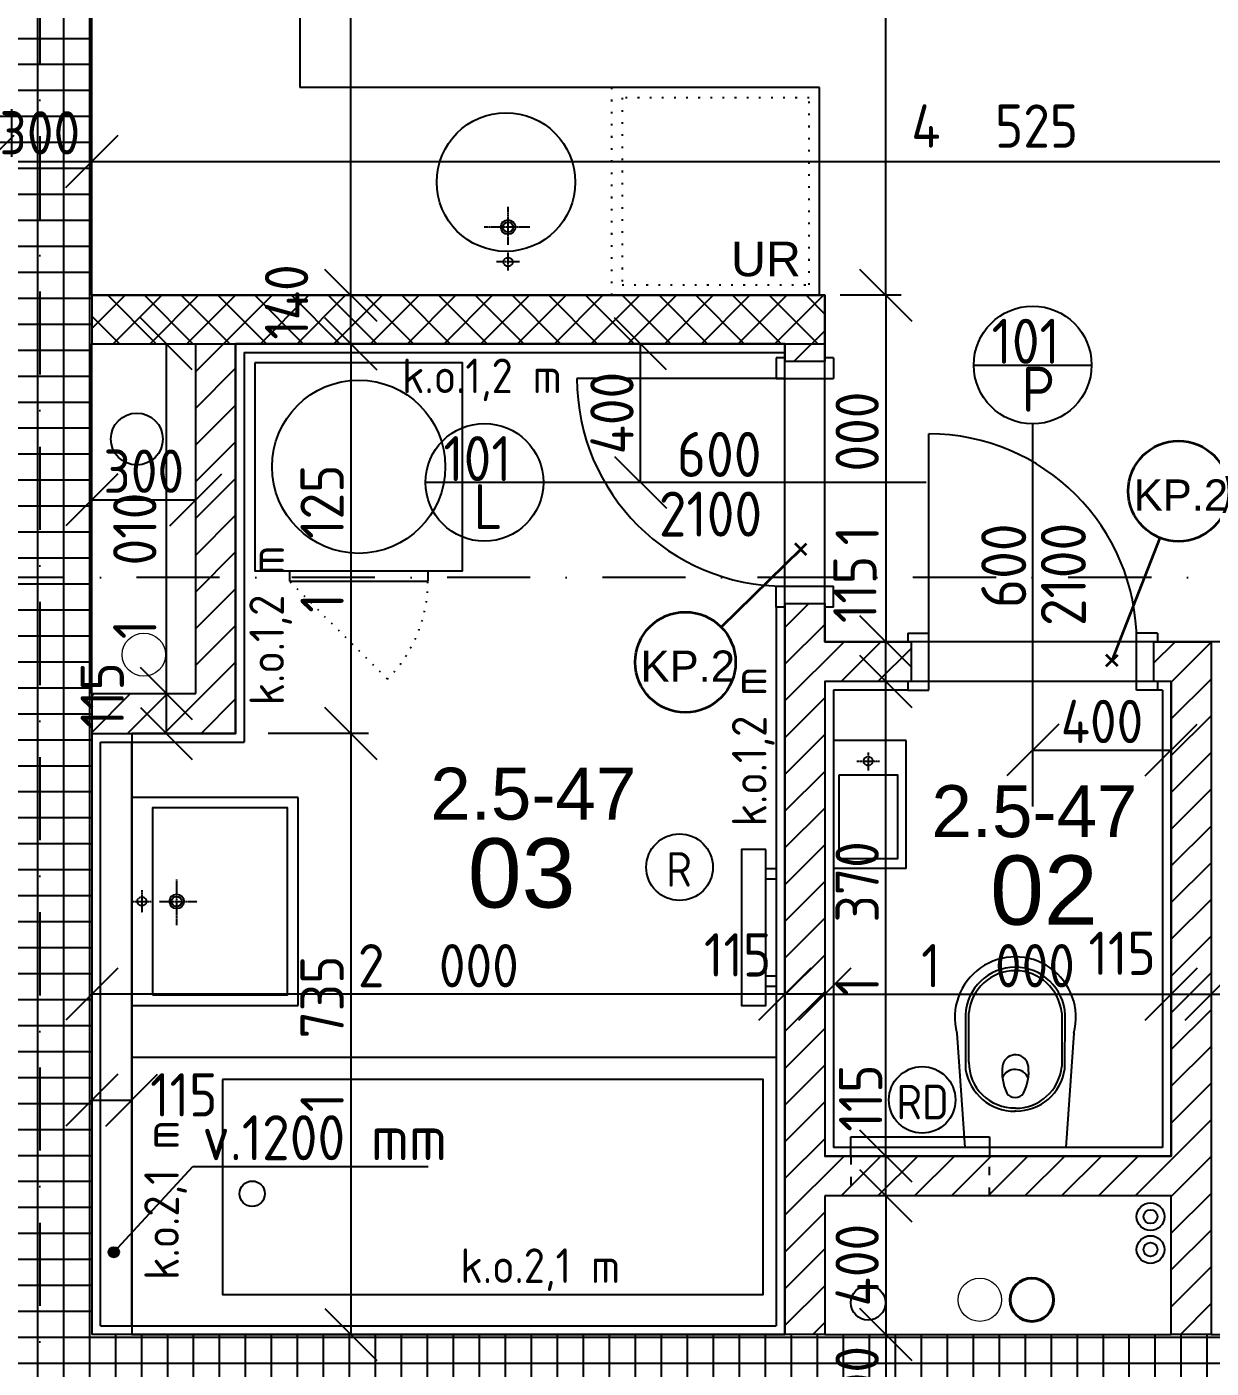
# Model space of a CAD drawing. Extents: x 4511820 to 5180432, y -1526536 to -944957.
# Drawn here: x 5142795 to 5146212, y -1210332 to -1206459 of the extents above; entities that cross this region are included whole.
import ezdxf

# ---------------------------------------------------------------- set-up
doc = ezdxf.new("R2010")
doc.units = 0
doc.header["$MEASUREMENT"] = 0
for name, pattern in [('ACAD_ISO03W100', [30, 12, -18]), ('ACAD_ISO07W100', [3.5, 0.5, -3]), ('BODKOCIARKOVANA_3', [5.6, 3, -1.3, 0, -1.3]), ('DASHED', [0.75, 0.5, -0.25])]:
    doc.linetypes.add(name, pattern=pattern)
doc.layers.get('0').update_dxf_attribs({"linetype": 'CONTINUOUS'})
doc.layers.get('Defpoints').update_dxf_attribs({"color": 61, "linetype": 'CONTINUOUS'})
for name, color, linetype in [('DVERE', 45, 'CONTINUOUS'), ('KÓTY', 4, 'CONTINUOUS'), ('MÚRY', 1, 'CONTINUOUS'), ('osi', 253, 'CONTINUOUS'), ('Plochy', 41, 'CONTINUOUS'), ('POPIS', 7, 'CONTINUOUS'), ('TENKÁ', 7, 'CONTINUOUS'), ('tzb', 153, 'CONTINUOUS'), ('Z-Kúrenie', 101, 'CONTINUOUS'), ('ZARIADENIE1', 145, 'CONTINUOUS'), ('ZARIADOVACIE', 144, 'CONTINUOUS'), ('zz-vetr', 52, 'CONTINUOUS'), ('ŠRAFY', 82, 'CONTINUOUS')]:
    doc.layers.add(name, color=color, linetype=linetype)
for name, color, linetype, lineweight in [('preklady', 74, 'CONTINUOUS', 35), ('zz-kanal-daždová', 136, 'CONTINUOUS', 40), ('zz-kanal-splaskova', 37, 'CONTINUOUS', 18)]:
    doc.layers.add(name, color=color, linetype=linetype, lineweight=lineweight)
doc.styles.add('ARIAL', font='arial.ttf')
doc.styles.add('STYLE1', font='isocp.shx')
doc.dimstyles.new('STANDARD-50', dxfattribs={"dimtxt": 125, "dimasz": 150, "dimexe": 10, "dimexo": 200, "dimgap": 20, "dimtad": 1, "dimdsep": 46, "dimlunit": 6, "dimtxsty": 'STYLE1', "dimblk1": 'OBLIQUE', "dimblk2": 'OBLIQUE', "dimsah": 1, "dimcen": 2.5, "dimse1": 1, "dimse2": 1, "dimadec": 0, "dimazin": 0, "dimtfac": 1, "dimtmove": 1, "dimatfit": 3, "dimldrblk": 'OBLIQUE', "dimfxl": 1, "dimtolj": 1, "dimtzin": 0, "dimarcsym": 0})
pattern_1 = [(45, (515270.5, 214751.965), (-53.0330086, 53.0330086), [])]

# ---------------------------------------------------------------- blocks, each defined once
blk = doc.blocks.new('pračka')
at = {"layer": 'ZARIADENIE1', "color": 8, "linetype": 'ACAD_ISO07W100', "ltscale": 8}
blk.add_line((4536136.9, -1117296.3), (4536419.7, -1117579.2), dxfattribs=at)
at = {"layer": 'ZARIADENIE1', "color": 8}
for p, q in [((4536419.7, -1117579.2), (4536019.7, -1117579.2)), ((4536019.7, -1117609.2), (4536019.7, -1117579.2)), ((4536419.7, -1117609.2), (4536419.7, -1117579.2))]:
    blk.add_line(p, q, dxfattribs=at)
blk.add_lwpolyline([(4536519.7, -1118209.2), (4536519.7, -1117609.2), (4535919.7, -1117609.2), (4535919.7, -1118209.2)], close=True, dxfattribs=at)
blk.add_circle((4536219.7, -1117909.2), 250, dxfattribs=at)
at = {"layer": 'ZARIADENIE1', "color": 8, "linetype": 'ACAD_ISO07W100', "ltscale": 8}
blk.add_arc((4536419.7, -1117579.2), 400, 135, 180, dxfattribs=at)
blk = doc.blocks.new('_OBLIQUE')
at = {"color": 0, "linetype": 'ByBlock'}
blk.add_line((-0.5, -0.5), (0.5, 0.5), dxfattribs=at)
blk = doc.blocks.new('*D28370')
at = {"layer": 'Defpoints', "color": 0}
for p in [(5142682.5, -1206847.5), (5142982.5, -1206847.5), (5142982.5, -1206847.5)]:
    blk.add_point(p, dxfattribs=at)
at = {"layer": 'KÓTY', "color": 0, "lineweight": -2}
blk.add_line((5142682.5, -1206847.5), (5142982.5, -1206847.5), dxfattribs=at)
at = {"layer": 'KÓTY', "color": 0, "linetype": 'ByBlock', "lineweight": -2, "xscale": 150, "yscale": 150, "zscale": 150, "rotation": 180}
blk.add_blockref('_OBLIQUE', (5142682.5, -1206847.5), dxfattribs=at)
at = {"layer": 'KÓTY', "color": 0, "linetype": 'ByBlock', "lineweight": -2, "xscale": 150, "yscale": 150, "zscale": 150}
blk.add_blockref('_OBLIQUE', (5142982.5, -1206847.5), dxfattribs=at)
at = {"layer": 'KÓTY', "color": 0, "insert": (5142832.5, -1206765), "char_height": 125, "attachment_point": 5, "style": 'STYLE1'}
blk.add_mtext('\\A1;300', dxfattribs=at)
blk = doc.blocks.new('*D28371')
at = {"layer": 'Defpoints', "color": 0}
for p in [(5142982.5, -1206847.5), (5147507.5, -1206847.5), (5147507.5, -1206847.5)]:
    blk.add_point(p, dxfattribs=at)
at = {"layer": 'KÓTY', "color": 0, "lineweight": -2}
blk.add_line((5142982.5, -1206847.5), (5147507.5, -1206847.5), dxfattribs=at)
at = {"layer": 'KÓTY', "color": 0, "linetype": 'ByBlock', "lineweight": -2, "xscale": 150, "yscale": 150, "zscale": 150, "rotation": 180}
blk.add_blockref('_OBLIQUE', (5142982.5, -1206847.5), dxfattribs=at)
at = {"layer": 'KÓTY', "color": 0, "linetype": 'ByBlock', "lineweight": -2, "xscale": 150, "yscale": 150, "zscale": 150}
blk.add_blockref('_OBLIQUE', (5147507.5, -1206847.5), dxfattribs=at)
at = {"layer": 'KÓTY', "color": 0, "insert": (5145588, -1206745.5), "char_height": 125, "attachment_point": 5, "style": 'STYLE1'}
blk.add_mtext('\\A1;4ﾠ525', dxfattribs=at)
blk = doc.blocks.new('*D28413')
at = {"layer": 'Defpoints', "color": 0}
for p in [(5145097.5, -1209834.2), (5145097.5, -1210234.2), (5145273.5, -1210234.2)]:
    blk.add_point(p, dxfattribs=at)
at = {"layer": 'KÓTY', "color": 0, "lineweight": -2}
blk.add_line((5145273.5, -1209834.2), (5145273.5, -1210234.2), dxfattribs=at)
at = {"layer": 'KÓTY', "color": 0, "linetype": 'ByBlock', "lineweight": -2, "xscale": 150, "yscale": 150, "zscale": 150}
for p, rotation in [((5145273.5, -1209834.2), 90), ((5145273.5, -1210234.2), 270)]:
    blk.add_blockref('_OBLIQUE', p, dxfattribs=dict(at, rotation=rotation))
at = {"layer": 'KÓTY', "color": 0, "insert": (5145191, -1210034.2), "char_height": 125, "attachment_point": 5, "rotation": 90, "style": 'STYLE1'}
blk.add_mtext('\\A1;400', dxfattribs=at)
blk = doc.blocks.new('*D28414')
at = {"layer": 'Defpoints', "color": 0}
for p in [(5145273.5, -1210234.2), (5145273.5, -1210534.2), (5145273.5, -1210534.2)]:
    blk.add_point(p, dxfattribs=at)
at = {"layer": 'KÓTY', "color": 0, "lineweight": -2}
blk.add_line((5145273.5, -1210234.2), (5145273.5, -1210534.2), dxfattribs=at)
at = {"layer": 'KÓTY', "color": 0, "linetype": 'ByBlock', "lineweight": -2, "xscale": 150, "yscale": 150, "zscale": 150}
for p, rotation in [((5145273.5, -1210234.2), 90), ((5145273.5, -1210534.2), 270)]:
    blk.add_blockref('_OBLIQUE', p, dxfattribs=dict(at, rotation=rotation))
at = {"layer": 'KÓTY', "color": 0, "insert": (5145191, -1210384.2), "char_height": 125, "attachment_point": 5, "rotation": 90, "style": 'STYLE1'}
blk.add_mtext('\\A1;300', dxfattribs=at)
blk = doc.blocks.new('*D28415')
at = {"layer": 'Defpoints', "color": 0}
for p in [(5142982.5, -1207374.2), (5143282.5, -1207374.2), (5143282.5, -1207824.5)]:
    blk.add_point(p, dxfattribs=at)
at = {"layer": 'KÓTY', "color": 0, "lineweight": -2}
blk.add_line((5142982.5, -1207824.5), (5143282.5, -1207824.5), dxfattribs=at)
at = {"layer": 'KÓTY', "color": 0, "linetype": 'ByBlock', "lineweight": -2, "xscale": 150, "yscale": 150, "zscale": 150, "rotation": 180}
blk.add_blockref('_OBLIQUE', (5142982.5, -1207824.5), dxfattribs=at)
at = {"layer": 'KÓTY', "color": 0, "linetype": 'ByBlock', "lineweight": -2, "xscale": 150, "yscale": 150, "zscale": 150}
blk.add_blockref('_OBLIQUE', (5143282.5, -1207824.5), dxfattribs=at)
at = {"layer": 'KÓTY', "color": 0, "insert": (5143132.5, -1207742), "char_height": 125, "attachment_point": 5, "style": 'STYLE1'}
blk.add_mtext('\\A1;300', dxfattribs=at)
blk = doc.blocks.new('*D28416')
at = {"layer": 'Defpoints', "color": 0}
for p in [(5143282.5, -1207374.2), (5143197.5, -1208384.2), (5143282.5, -1208384.2)]:
    blk.add_point(p, dxfattribs=at)
at = {"layer": 'KÓTY', "color": 0, "lineweight": -2}
blk.add_line((5143197.5, -1207374.2), (5143197.5, -1208384.2), dxfattribs=at)
at = {"layer": 'KÓTY', "color": 0, "linetype": 'ByBlock', "lineweight": -2, "xscale": 150, "yscale": 150, "zscale": 150}
for p, rotation in [((5143197.5, -1207374.2), 90), ((5143197.5, -1208384.2), 270)]:
    blk.add_blockref('_OBLIQUE', p, dxfattribs=dict(at, rotation=rotation))
at = {"layer": 'KÓTY', "color": 0, "insert": (5143106.5, -1208015.5), "char_height": 125, "attachment_point": 5, "rotation": 90, "style": 'STYLE1'}
blk.add_mtext('\\A1;1ﾠ010', dxfattribs=at)
blk = doc.blocks.new('*D28417')
at = {"layer": 'Defpoints', "color": 0}
for p in [(5146097.5, -1209252.2), (5145097.5, -1209607.2), (5146097.5, -1209607.2)]:
    blk.add_point(p, dxfattribs=at)
at = {"layer": 'KÓTY', "color": 0, "lineweight": -2}
blk.add_line((5145097.5, -1209252.2), (5146097.5, -1209252.2), dxfattribs=at)
at = {"layer": 'KÓTY', "color": 0, "linetype": 'ByBlock', "lineweight": -2, "xscale": 150, "yscale": 150, "zscale": 150, "rotation": 180}
blk.add_blockref('_OBLIQUE', (5145097.5, -1209252.2), dxfattribs=at)
at = {"layer": 'KÓTY', "color": 0, "linetype": 'ByBlock', "lineweight": -2, "xscale": 150, "yscale": 150, "zscale": 150}
blk.add_blockref('_OBLIQUE', (5146097.5, -1209252.2), dxfattribs=at)
at = {"layer": 'KÓTY', "color": 0, "insert": (5145597.5, -1209169.7), "char_height": 125, "attachment_point": 5, "style": 'STYLE1'}
blk.add_mtext('\\A1;1ﾠ000', dxfattribs=at)
blk = doc.blocks.new('*D28418')
at = {"layer": 'Defpoints', "color": 0}
for p in [(5146212.5, -1209252.2), (5146097.5, -1209607.2), (5146212.5, -1209607.2)]:
    blk.add_point(p, dxfattribs=at)
at = {"layer": 'KÓTY', "color": 0, "lineweight": -2}
blk.add_line((5146097.5, -1209252.2), (5146212.5, -1209252.2), dxfattribs=at)
at = {"layer": 'KÓTY', "color": 0, "linetype": 'ByBlock', "lineweight": -2, "xscale": 150, "yscale": 150, "zscale": 150, "rotation": 180}
blk.add_blockref('_OBLIQUE', (5146097.5, -1209252.2), dxfattribs=at)
at = {"layer": 'KÓTY', "color": 0, "linetype": 'ByBlock', "lineweight": -2, "xscale": 150, "yscale": 150, "zscale": 150}
blk.add_blockref('_OBLIQUE', (5146212.5, -1209252.2), dxfattribs=at)
at = {"layer": 'KÓTY', "color": 0, "insert": (5145955.5, -1209134), "char_height": 125, "attachment_point": 5, "style": 'STYLE1'}
blk.add_mtext('\\A1;115', dxfattribs=at)
blk = doc.blocks.new('*D28436')
at = {"layer": 'Defpoints', "color": 0}
for p in [(5143282.5, -1208384.2), (5143197.5, -1208499.2), (5143282.5, -1208499.2)]:
    blk.add_point(p, dxfattribs=at)
at = {"layer": 'KÓTY', "color": 0, "lineweight": -2}
blk.add_line((5143197.5, -1208384.2), (5143197.5, -1208499.2), dxfattribs=at)
at = {"layer": 'KÓTY', "color": 0, "linetype": 'ByBlock', "lineweight": -2, "xscale": 150, "yscale": 150, "zscale": 150}
for p, rotation in [((5143197.5, -1208384.2), 90), ((5143197.5, -1208499.2), 270)]:
    blk.add_blockref('_OBLIQUE', p, dxfattribs=dict(at, rotation=rotation))
at = {"layer": 'KÓTY', "color": 0, "insert": (5143012.5, -1208391), "char_height": 125, "attachment_point": 5, "rotation": 90, "style": 'STYLE1'}
blk.add_mtext('\\A1;115', dxfattribs=at)
blk = doc.blocks.new('*D28437')
at = {"layer": 'Defpoints', "color": 0}
for p in [(5143397.5, -1207374.2), (5143397.5, -1208499.2), (5143729.5, -1208499.2)]:
    blk.add_point(p, dxfattribs=at)
at = {"layer": 'KÓTY', "color": 0, "lineweight": -2}
blk.add_line((5143729.5, -1207374.2), (5143729.5, -1208499.2), dxfattribs=at)
at = {"layer": 'KÓTY', "color": 0, "linetype": 'ByBlock', "lineweight": -2, "xscale": 150, "yscale": 150, "zscale": 150}
for p, rotation in [((5143729.5, -1207374.2), 90), ((5143729.5, -1208499.2), 270)]:
    blk.add_blockref('_OBLIQUE', p, dxfattribs=dict(at, rotation=rotation))
at = {"layer": 'KÓTY', "color": 0, "insert": (5143647, -1207936.7), "char_height": 125, "attachment_point": 5, "rotation": 90, "style": 'STYLE1'}
blk.add_mtext('\\A1;1ﾠ125', dxfattribs=at)
blk = doc.blocks.new('*D28438')
at = {"layer": 'Defpoints', "color": 0}
for p in [(5143397.5, -1208499.2), (5143397.5, -1210234.2), (5143729.5, -1210234.2)]:
    blk.add_point(p, dxfattribs=at)
at = {"layer": 'KÓTY', "color": 0, "lineweight": -2}
blk.add_line((5143729.5, -1208499.2), (5143729.5, -1210234.2), dxfattribs=at)
at = {"layer": 'KÓTY', "color": 0, "linetype": 'ByBlock', "lineweight": -2, "xscale": 150, "yscale": 150, "zscale": 150}
for p, rotation in [((5143729.5, -1208499.2), 90), ((5143729.5, -1210234.2), 270)]:
    blk.add_blockref('_OBLIQUE', p, dxfattribs=dict(at, rotation=rotation))
at = {"layer": 'KÓTY', "color": 0, "insert": (5143647, -1209366.7), "char_height": 125, "attachment_point": 5, "rotation": 90, "style": 'STYLE1'}
blk.add_mtext('\\A1;1ﾠ735', dxfattribs=at)
blk = doc.blocks.new('*D28439')
at = {"layer": 'Defpoints', "color": 0}
for p in [(5144982.5, -1209252.2), (5144982.5, -1209252.2), (5145097.5, -1209252.2)]:
    blk.add_point(p, dxfattribs=at)
at = {"layer": 'KÓTY', "color": 0, "lineweight": -2}
blk.add_line((5145097.5, -1209252.2), (5144982.5, -1209252.2), dxfattribs=at)
at = {"layer": 'KÓTY', "color": 0, "linetype": 'ByBlock', "lineweight": -2, "xscale": 150, "yscale": 150, "zscale": 150, "rotation": 180}
blk.add_blockref('_OBLIQUE', (5144982.5, -1209252.2), dxfattribs=at)
at = {"layer": 'KÓTY', "color": 0, "linetype": 'ByBlock', "lineweight": -2, "xscale": 150, "yscale": 150, "zscale": 150}
blk.add_blockref('_OBLIQUE', (5145097.5, -1209252.2), dxfattribs=at)
at = {"layer": 'KÓTY', "color": 0, "insert": (5144846, -1209138.5), "char_height": 125, "attachment_point": 5, "style": 'STYLE1'}
blk.add_mtext('\\A1;115', dxfattribs=at)
blk = doc.blocks.new('*D28440')
at = {"layer": 'Defpoints', "color": 0}
for p in [(5142982.5, -1209252.2), (5142982.5, -1209252.2), (5144982.5, -1209252.2)]:
    blk.add_point(p, dxfattribs=at)
at = {"layer": 'KÓTY', "color": 0, "lineweight": -2}
blk.add_line((5144982.5, -1209252.2), (5142982.5, -1209252.2), dxfattribs=at)
at = {"layer": 'KÓTY', "color": 0, "linetype": 'ByBlock', "lineweight": -2, "xscale": 150, "yscale": 150, "zscale": 150, "rotation": 180}
blk.add_blockref('_OBLIQUE', (5142982.5, -1209252.2), dxfattribs=at)
at = {"layer": 'KÓTY', "color": 0, "linetype": 'ByBlock', "lineweight": -2, "xscale": 150, "yscale": 150, "zscale": 150}
blk.add_blockref('_OBLIQUE', (5144982.5, -1209252.2), dxfattribs=at)
at = {"layer": 'KÓTY', "color": 0, "insert": (5143982.5, -1209169.7), "char_height": 125, "attachment_point": 5, "style": 'STYLE1'}
blk.add_mtext('\\A1;2ﾠ000', dxfattribs=at)
blk = doc.blocks.new('*D28441')
at = {"layer": 'Defpoints', "color": 0}
for p in [(5145273.5, -1209719.2), (5145273.5, -1209719.2), (5145273.5, -1209834.2)]:
    blk.add_point(p, dxfattribs=at)
at = {"layer": 'KÓTY', "color": 0, "lineweight": -2}
blk.add_line((5145273.5, -1209834.2), (5145273.5, -1209719.2), dxfattribs=at)
at = {"layer": 'KÓTY', "color": 0, "linetype": 'ByBlock', "lineweight": -2, "xscale": 150, "yscale": 150, "zscale": 150}
for p, rotation in [((5145273.5, -1209719.2), 90), ((5145273.5, -1209834.2), 270)]:
    blk.add_blockref('_OBLIQUE', p, dxfattribs=dict(at, rotation=rotation))
at = {"layer": 'KÓTY', "color": 0, "insert": (5145201, -1209552), "char_height": 125, "attachment_point": 5, "rotation": 90, "style": 'STYLE1'}
blk.add_mtext('\\A1;115', dxfattribs=at)
blk = doc.blocks.new('*D28442')
at = {"layer": 'Defpoints', "color": 0}
for p in [(5145097.5, -1208349.2), (5145273.5, -1208349.2), (5145097.5, -1209719.2)]:
    blk.add_point(p, dxfattribs=at)
at = {"layer": 'KÓTY', "color": 0, "lineweight": -2}
blk.add_line((5145273.5, -1209719.2), (5145273.5, -1208349.2), dxfattribs=at)
at = {"layer": 'KÓTY', "color": 0, "linetype": 'ByBlock', "lineweight": -2, "xscale": 150, "yscale": 150, "zscale": 150}
for p, rotation in [((5145273.5, -1208349.2), 90), ((5145273.5, -1209719.2), 270)]:
    blk.add_blockref('_OBLIQUE', p, dxfattribs=dict(at, rotation=rotation))
at = {"layer": 'KÓTY', "color": 0, "insert": (5145191, -1209034.2), "char_height": 125, "attachment_point": 5, "rotation": 90, "style": 'STYLE1'}
blk.add_mtext('\\A1;1ﾠ370', dxfattribs=at)
blk = doc.blocks.new('*D28443')
at = {"layer": 'Defpoints', "color": 0}
for p in [(5145097.5, -1208234.2), (5145273.5, -1208234.2), (5145097.5, -1208349.2)]:
    blk.add_point(p, dxfattribs=at)
at = {"layer": 'KÓTY', "color": 0, "lineweight": -2}
blk.add_line((5145273.5, -1208349.2), (5145273.5, -1208234.2), dxfattribs=at)
at = {"layer": 'KÓTY', "color": 0, "linetype": 'ByBlock', "lineweight": -2, "xscale": 150, "yscale": 150, "zscale": 150}
for p, rotation in [((5145273.5, -1208234.2), 90), ((5145273.5, -1208349.2), 270)]:
    blk.add_blockref('_OBLIQUE', p, dxfattribs=dict(at, rotation=rotation))
at = {"layer": 'KÓTY', "color": 0, "insert": (5145184.5, -1208083.5), "char_height": 125, "attachment_point": 5, "rotation": 90, "style": 'STYLE1'}
blk.add_mtext('\\A1;115', dxfattribs=at)
blk = doc.blocks.new('*D28444')
at = {"layer": 'Defpoints', "color": 0}
for p in [(5143729.5, -1207234.2), (5143729.5, -1207234.2), (5143729.5, -1207374.2)]:
    blk.add_point(p, dxfattribs=at)
at = {"layer": 'KÓTY', "color": 0, "lineweight": -2}
blk.add_line((5143729.5, -1207374.2), (5143729.5, -1207234.2), dxfattribs=at)
at = {"layer": 'KÓTY', "color": 0, "linetype": 'ByBlock', "lineweight": -2, "xscale": 150, "yscale": 150, "zscale": 150}
for p, rotation in [((5143729.5, -1207234.2), 90), ((5143729.5, -1207374.2), 270)]:
    blk.add_blockref('_OBLIQUE', p, dxfattribs=dict(at, rotation=rotation))
at = {"layer": 'KÓTY', "color": 0, "insert": (5143544.5, -1207253.5), "char_height": 125, "attachment_point": 5, "rotation": 90, "style": 'STYLE1'}
blk.add_mtext('\\A1;140', dxfattribs=at)
blk = doc.blocks.new('*D28445')
at = {"layer": 'Defpoints', "color": 0}
for p in [(5142982.5, -1199614.2), (5143729.5, -1199614.2), (5142982.5, -1207234.2)]:
    blk.add_point(p, dxfattribs=at)
at = {"layer": 'KÓTY', "color": 0, "lineweight": -2}
blk.add_line((5143729.5, -1207234.2), (5143729.5, -1199614.2), dxfattribs=at)
at = {"layer": 'KÓTY', "color": 0, "linetype": 'ByBlock', "lineweight": -2, "xscale": 150, "yscale": 150, "zscale": 150}
for p, rotation in [((5143729.5, -1199614.2), 90), ((5143729.5, -1207234.2), 270)]:
    blk.add_blockref('_OBLIQUE', p, dxfattribs=dict(at, rotation=rotation))
at = {"layer": 'KÓTY', "color": 0, "insert": (5143647, -1203424.2), "char_height": 125, "attachment_point": 5, "rotation": 90, "style": 'STYLE1'}
blk.add_mtext('\\A1;7ﾠ620', dxfattribs=at)
blk = doc.blocks.new('*D28446')
at = {"layer": 'Defpoints', "color": 0}
for p in [(5145097.5, -1207234.2), (5145097.5, -1208234.2), (5145273.5, -1208234.2)]:
    blk.add_point(p, dxfattribs=at)
at = {"layer": 'KÓTY', "color": 0, "lineweight": -2}
blk.add_line((5145273.5, -1207234.2), (5145273.5, -1208234.2), dxfattribs=at)
at = {"layer": 'KÓTY', "color": 0, "linetype": 'ByBlock', "lineweight": -2, "xscale": 150, "yscale": 150, "zscale": 150}
for p, rotation in [((5145273.5, -1207234.2), 90), ((5145273.5, -1208234.2), 270)]:
    blk.add_blockref('_OBLIQUE', p, dxfattribs=dict(at, rotation=rotation))
at = {"layer": 'KÓTY', "color": 0, "insert": (5145191, -1207734.2), "char_height": 125, "attachment_point": 5, "rotation": 90, "style": 'STYLE1'}
blk.add_mtext('\\A1;1ﾠ000', dxfattribs=at)
blk = doc.blocks.new('*D28447')
at = {"layer": 'Defpoints', "color": 0}
for p in [(5145097.5, -1204324.2), (5145273.5, -1204324.2), (5145097.5, -1207234.2)]:
    blk.add_point(p, dxfattribs=at)
at = {"layer": 'KÓTY', "color": 0, "lineweight": -2}
blk.add_line((5145273.5, -1207234.2), (5145273.5, -1204324.2), dxfattribs=at)
at = {"layer": 'KÓTY', "color": 0, "linetype": 'ByBlock', "lineweight": -2, "xscale": 150, "yscale": 150, "zscale": 150}
for p, rotation in [((5145273.5, -1204324.2), 90), ((5145273.5, -1207234.2), 270)]:
    blk.add_blockref('_OBLIQUE', p, dxfattribs=dict(at, rotation=rotation))
at = {"layer": 'KÓTY', "color": 0, "insert": (5145191, -1205779.2), "char_height": 125, "attachment_point": 5, "rotation": 90, "style": 'STYLE1'}
blk.add_mtext('\\A1;2ﾠ910', dxfattribs=at)
blk = doc.blocks.new('*D28514')
at = {"layer": 'Defpoints', "color": 0}
for p in [(5144285.5, -1207374.2), (5144566, -1207374.2), (5144285.5, -1207774.2)]:
    blk.add_point(p, dxfattribs=at)
at = {"layer": 'KÓTY', "color": 0, "lineweight": -2}
blk.add_line((5144566, -1207774.2), (5144566, -1207374.2), dxfattribs=at)
at = {"layer": 'KÓTY', "color": 0, "linetype": 'ByBlock', "lineweight": -2, "xscale": 150, "yscale": 150, "zscale": 150}
for p, rotation in [((5144566, -1207374.2), 90), ((5144566, -1207774.2), 270)]:
    blk.add_blockref('_OBLIQUE', p, dxfattribs=dict(at, rotation=rotation))
at = {"layer": 'KÓTY', "color": 0, "insert": (5144483.5, -1207574.2), "char_height": 125, "attachment_point": 5, "rotation": 90, "style": 'STYLE1'}
blk.add_mtext('\\A1;400', dxfattribs=at)
blk = doc.blocks.new('*D28515')
at = {"layer": 'Defpoints', "color": 0}
for p in [(5145697.5, -1208349.2), (5146097.5, -1208349.2), (5146097.5, -1208547)]:
    blk.add_point(p, dxfattribs=at)
at = {"layer": 'KÓTY', "color": 0, "lineweight": -2}
blk.add_line((5145697.5, -1208547), (5146097.5, -1208547), dxfattribs=at)
at = {"layer": 'KÓTY', "color": 0, "linetype": 'ByBlock', "lineweight": -2, "xscale": 150, "yscale": 150, "zscale": 150, "rotation": 180}
blk.add_blockref('_OBLIQUE', (5145697.5, -1208547), dxfattribs=at)
at = {"layer": 'KÓTY', "color": 0, "linetype": 'ByBlock', "lineweight": -2, "xscale": 150, "yscale": 150, "zscale": 150}
blk.add_blockref('_OBLIQUE', (5146097.5, -1208547), dxfattribs=at)
at = {"layer": 'KÓTY', "color": 0, "insert": (5145897.5, -1208464.5), "char_height": 125, "attachment_point": 5, "style": 'STYLE1'}
blk.add_mtext('\\A1;400', dxfattribs=at)
blk = doc.blocks.new('*D28543')
at = {"layer": 'Defpoints', "color": 0}
for p in [(5143097.5, -1209558), (5142982.5, -1209754.7), (5143097.5, -1209754.7)]:
    blk.add_point(p, dxfattribs=at)
at = {"layer": 'KÓTY', "color": 0, "lineweight": -2}
blk.add_line((5142982.5, -1209558), (5143097.5, -1209558), dxfattribs=at)
at = {"layer": 'KÓTY', "color": 0, "linetype": 'ByBlock', "lineweight": -2, "xscale": 150, "yscale": 150, "zscale": 150, "rotation": 180}
blk.add_blockref('_OBLIQUE', (5142982.5, -1209558), dxfattribs=at)
at = {"layer": 'KÓTY', "color": 0, "linetype": 'ByBlock', "lineweight": -2, "xscale": 150, "yscale": 150, "zscale": 150}
blk.add_blockref('_OBLIQUE', (5143097.5, -1209558), dxfattribs=at)
at = {"layer": 'KÓTY', "color": 0, "insert": (5143248, -1209542.5), "char_height": 125, "attachment_point": 5, "style": 'STYLE1'}
blk.add_mtext('\\A1;115', dxfattribs=at)
blk = doc.blocks.new('*D31541')
at = {"layer": 'Defpoints', "color": 0}
for p in [(5147507.5, -1209252.2), (5147507.5, -1209252.2), (5146212.5, -1209607.2)]:
    blk.add_point(p, dxfattribs=at)
at = {"layer": 'KÓTY', "color": 0, "lineweight": -2}
blk.add_line((5146212.5, -1209252.2), (5147507.5, -1209252.2), dxfattribs=at)
at = {"layer": 'KÓTY', "color": 0, "linetype": 'ByBlock', "lineweight": -2, "xscale": 150, "yscale": 150, "zscale": 150, "rotation": 180}
blk.add_blockref('_OBLIQUE', (5146212.5, -1209252.2), dxfattribs=at)
at = {"layer": 'KÓTY', "color": 0, "linetype": 'ByBlock', "lineweight": -2, "xscale": 150, "yscale": 150, "zscale": 150}
blk.add_blockref('_OBLIQUE', (5147507.5, -1209252.2), dxfattribs=at)
at = {"layer": 'KÓTY', "color": 0, "insert": (5146860, -1209169.7), "char_height": 125, "attachment_point": 5, "style": 'STYLE1'}
blk.add_mtext('\\A1;1ﾠ295', dxfattribs=at)

msp = doc.modelspace()

# ---------------------------------------------------------------- hatches: boundary and pattern name
at = {"layer": 'KÓTY'}
h = msp.add_hatch(color=256, dxfattribs=at)
h.dxf.hatch_style = 1
h.paths.add_polyline_path([(5143030.972, -1209996.918, -0.65381715), (5143056.146, -1209985.895, -1.52947961)])
at = {"layer": 'ŠRAFY', "ltscale": 0.25}
h = msp.add_hatch(dxfattribs=at)
h.set_pattern_fill('ANSI37', color=256, scale=600, angle=45)
h.set_pattern_definition([(90, (-3307273.674, 579782.7), (-75, 1e-14), []), (180, (-3307273.674, 579782.7), (-1e-14, -75), [])])
h.paths.add_polyline_path([(5147482.5, -1210349.226), (5147482.5, -1210234.226), (5146212.5, -1210234.226), (5146097.5, -1210234.226), (5145097.5, -1210234.226), (5144982.5, -1210234.226), (5142982.5, -1210234.226), (5142982.5, -1208499.226), (5142982.5, -1208384.226), (5142982.5, -1207374.226), (5142982.5, -1207234.226), (5142982.5, -1199614.226), (5142682.5, -1199614.226), (5142682.5, -1203649.226), (5142682.5, -1203764.226), (5142682.5, -1204764.226), (5142682.5, -1204879.226), (5142682.5, -1207129.226), (5142682.5, -1207244.226), (5142682.5, -1212534.226), (5142982.5, -1212534.226), (5142982.5, -1210534.226), (5147232.5, -1210534.226), (5147482.5, -1210534.226)])
h = msp.add_hatch(dxfattribs=at)
h.set_pattern_fill('ANSI37', color=256, scale=600, style=0)
h.set_pattern_definition([(45, (-2973754.684, 438142.75), (-53.0330086, 53.0330086), []), (135, (-2973754.684, 438142.75), (-53.0330086, -53.0330086), [])])
h.paths.add_polyline_path([(5142982.5, -1207234.226), (5142982.5, -1207374.226), (5143282.5, -1207374.226), (5143397.5, -1207374.226), (5144982.5, -1207374.226), (5145097.5, -1207374.226), (5145097.5, -1207234.226), (5145082.5, -1207234.226), (5144482.5, -1207234.226)])
h.paths.add_polyline_path([(5143419.5, -1207391.025), (5143419.5, -1207115.927), (5143669.5, -1207115.927), (5143669.5, -1207391.025)], flags=9)
h = msp.add_hatch(dxfattribs=at)
h.set_pattern_fill('ANSI31', color=256, scale=600, style=0)
h.set_pattern_definition(pattern_1)
h.paths.add_polyline_path([(5144982.5, -1207374.226), (5144982.5, -1207399.226), (5144982.5, -1207414.226), (5144982.5, -1207424.226), (5145097.5, -1207424.226), (5145097.5, -1207414.226), (5145097.5, -1207374.226)])
h.paths.add_polyline_path([(5143282.5, -1207374.226), (5143282.5, -1208384.226), (5142982.5, -1208384.226), (5142982.5, -1208499.226), (5143097.5, -1208499.226), (5143397.5, -1208499.226), (5143397.5, -1207374.226)])
h = msp.add_hatch(dxfattribs=at)
h.set_pattern_fill('ANSI31', color=256, scale=600, style=0)
h.set_pattern_definition(pattern_1)
h.paths.add_polyline_path([(5146097.5, -1210234.226), (5146212.5, -1210234.226), (5146212.5, -1208234.226), (5146047.5, -1208234.226), (5146047.5, -1208349.226), (5146097.5, -1208349.226), (5146097.5, -1209719.226), (5145097.5, -1209719.226), (5145097.5, -1208349.226), (5145347.5, -1208349.226), (5145347.5, -1208234.226), (5145097.5, -1208234.226), (5145097.5, -1208124.226), (5144982.5, -1208124.226), (5144982.5, -1210234.226), (5145097.5, -1210234.226), (5145097.5, -1209834.226), (5146097.5, -1209834.226)])

# ---------------------------------------------------------------- linework, layer by layer
at = {"layer": 'DVERE', "ltscale": 0.25}
for p, q in [((5144957.5, -1207414.226), (5144957.5, -1207474.226)), ((5144982.5, -1207414.226), (5144957.5, -1207414.226)), ((5145122.5, -1207414.226), (5145097.5, -1207414.226)), ((5145122.5, -1207414.226), (5145122.5, -1207474.226)), ((5145527.5, -1207435.398), (5145867.5, -1207435.398)), ((5144982.5, -1207474.226), (5144382.5, -1207474.226)), ((5144957.5, -1207474.226), (5145122.5, -1207474.226)), ((5144982.5, -1208074.226), (5144982.5, -1207474.226)), ((5145097.5, -1208074.226), (5145097.5, -1207474.226)), ((5145697.5, -1208710.054), (5145697.5, -1207605.398)), ((5145397.5, -1208234.226), (5145397.5, -1207634.226)), ((5144285.5, -1207774.226), (5143945.5, -1207774.226)), ((5145390.156, -1207774.226), (5144285.5, -1207774.226)), ((5144957.5, -1208134.226), (5144957.5, -1208074.226)), ((5144957.5, -1208074.226), (5145122.5, -1208074.226)), ((5145122.5, -1208134.226), (5145122.5, -1208074.226)), ((5144982.5, -1208134.226), (5144957.5, -1208134.226)), ((5145122.5, -1208134.226), (5145097.5, -1208134.226)), ((5145337.5, -1208209.226), (5145397.5, -1208209.226)), ((5145337.5, -1208209.226), (5145337.5, -1208234.226)), ((5145397.5, -1208374.226), (5145397.5, -1208209.226)), ((5145997.5, -1208234.226), (5145397.5, -1208234.226)), ((5146057.5, -1208209.226), (5145997.5, -1208209.226)), ((5145997.5, -1208374.226), (5145997.5, -1208209.226)), ((5146057.5, -1208209.226), (5146057.5, -1208234.226)), ((5145337.5, -1208349.226), (5145337.5, -1208374.226)), ((5145997.5, -1208349.226), (5145397.5, -1208349.226)), ((5146057.5, -1208349.226), (5146057.5, -1208374.226)), ((5145337.5, -1208374.226), (5145397.5, -1208374.226)), ((5146057.5, -1208374.226), (5145997.5, -1208374.226))]:
    msp.add_line(p, q, dxfattribs=at)
for centre in [(5145697.5, -1207435.398), (5144115.5, -1207774.226)]:
    msp.add_circle(centre, 170, dxfattribs=at)
for centre, start, end in [((5144982.5, -1207474.226), 180, 270), ((5145397.5, -1208234.226), 0, 90)]:
    msp.add_arc(centre, 600, start, end, dxfattribs=at)
at = {"layer": 'KÓTY'}
for p, q in [((5145317.5, -1207234.226), (5145141.5, -1207234.226)), ((5143780.5, -1208499.226), (5143491.5, -1208499.226)), ((5143045.972, -1209996.918), (5143273.972, -1209749.918)), ((5143273.972, -1209749.918), (5143953.472, -1209749.918))]:
    msp.add_line(p, q, dxfattribs=at)
msp.add_circle((5143045.972, -1209996.918), 15, dxfattribs=at)
at = {"layer": 'MÚRY'}
for p, q in [((5142982.5, -1207234.226), (5142982.5, -1199614.226)), ((5142982.5, -1208384.226), (5142982.5, -1207374.226)), ((5143282.5, -1208384.226), (5143282.5, -1207374.226)), ((5143397.5, -1208499.226), (5143397.5, -1207374.226)), ((5146097.5, -1210234.226), (5146097.5, -1209834.226))]:
    msp.add_line(p, q, dxfattribs=at)
at = {"layer": 'MÚRY', "ltscale": 0.25}
for p, q in [((5142982.5, -1207234.226), (5145097.5, -1207234.226)), ((5145097.5, -1207234.226), (5145097.5, -1207424.226)), ((5142982.5, -1207374.226), (5143282.5, -1207374.226)), ((5143397.5, -1207374.226), (5144982.5, -1207374.226)), ((5144982.5, -1207374.226), (5144982.5, -1207424.226)), ((5144982.5, -1207424.226), (5145097.5, -1207424.226)), ((5144982.5, -1208124.226), (5144982.5, -1210234.226)), ((5144982.5, -1208124.226), (5145097.5, -1208124.226)), ((5145097.5, -1208124.226), (5145097.5, -1208234.226)), ((5145097.5, -1208234.226), (5145347.5, -1208234.226)), ((5145347.5, -1208349.226), (5145347.5, -1208234.226)), ((5146047.5, -1208234.226), (5146212.5, -1208234.226)), ((5146047.5, -1208349.226), (5146047.5, -1208234.226)), ((5146212.5, -1208234.226), (5146212.5, -1210234.226)), ((5145097.5, -1208349.226), (5145097.5, -1209719.226)), ((5145347.5, -1208349.226), (5145097.5, -1208349.226)), ((5146097.5, -1208349.226), (5146047.5, -1208349.226)), ((5146097.5, -1208349.226), (5146097.5, -1209719.226)), ((5142982.5, -1208384.226), (5143282.5, -1208384.226)), ((5142982.5, -1208499.226), (5142982.5, -1210234.226)), ((5142982.5, -1208499.226), (5143397.5, -1208499.226)), ((5146097.5, -1209719.226), (5145097.5, -1209719.226)), ((5145097.5, -1209834.226), (5145097.5, -1210234.226)), ((5146097.5, -1209834.226), (5145097.5, -1209834.226)), ((5144982.5, -1210234.226), (5142982.5, -1210234.226)), ((5145097.5, -1210234.226), (5146097.5, -1210234.226)), ((5146212.5, -1210234.226), (5147507.5, -1210234.226))]:
    msp.add_line(p, q, dxfattribs=at)
at = {"layer": 'osi', "linetype": 'BODKOCIARKOVANA_3', "ltscale": 80}
for p, q in [((5142832.5, -1198261.132), (5142832.5, -1230189.035)), ((5157242.5, -1208049.226), (5093572.5, -1208049.226))]:
    msp.add_line(p, q, dxfattribs=at)
at = {"layer": 'Plochy'}
for points in [[(5142982.5, -1199614.226), (5145997.5, -1199614.226), (5145997.5, -1204324.226), (5147452.5, -1204324.226), (5147507.5, -1204324.226), (5147507.5, -1208234.226), (5145097.5, -1208234.226), (5145097.5, -1207234.226), (5142982.5, -1207234.226)], [(5143097.5, -1208499.226), (5143097.5, -1210234.226), (5144982.5, -1210234.226), (5144982.5, -1207374.226), (5143397.5, -1207374.226), (5143397.5, -1208499.226)], [(5147507.5, -1208234.226), (5146212.5, -1208234.226), (5146212.5, -1210234.226), (5147507.5, -1210234.226)], [(5146097.5, -1208349.226), (5145097.5, -1208349.226), (5145097.5, -1209719.226), (5146097.5, -1209719.226)]]:
    msp.add_lwpolyline(points, close=True, dxfattribs=at)
at = {"layer": 'preklady'}
for p, q in [((5145028.382, -1207967.417), (5144798.83, -1208192.138)), ((5145011.765, -1207984.034), (5145044.999, -1207950.8)), ((5145045, -1207984.035), (5145011.766, -1207950.801)), ((5145926.382, -1208288.417), (5146065.246, -1207934.552)), ((5145909.765, -1208305.034), (5145942.999, -1208271.8)), ((5145943, -1208305.035), (5145909.766, -1208271.801))]:
    msp.add_line(p, q, dxfattribs=at)
at = {"layer": 'preklady', "ltscale": 0.25}
for centre in [(5146118.215, -1207799.573), (5144695.215, -1208293.573)]:
    msp.add_circle(centre, 145, dxfattribs=at)
at = {"layer": 'TENKÁ'}
for p, q in [((5142982.5, -1207234.226), (5142982.5, -1207374.226)), ((5143282.5, -1207374.226), (5143397.5, -1207374.226)), ((5144982.5, -1207374.226), (5145097.5, -1207374.226)), ((5142982.5, -1208384.226), (5142982.5, -1208499.226)), ((5145097.5, -1210234.226), (5144982.5, -1210234.226)), ((5146212.5, -1210234.226), (5146097.5, -1210234.226))]:
    msp.add_line(p, q, dxfattribs=at)
at = {"layer": 'TENKÁ', "ltscale": 0.25}
for p, q in [((5143422.5, -1207399.226), (5143422.5, -1208524.226)), ((5143422.5, -1207399.226), (5144982.5, -1207399.226)), ((5144957.5, -1208134.226), (5144957.5, -1210209.226)), ((5145337.5, -1208374.226), (5145122.5, -1208374.226)), ((5145122.5, -1208374.226), (5145122.5, -1209694.226)), ((5146072.5, -1208374.226), (5146057.5, -1208374.226)), ((5146072.5, -1208374.226), (5146072.5, -1209694.226)), ((5143007.5, -1208524.226), (5143422.5, -1208524.226)), ((5143007.5, -1210209.226), (5143007.5, -1208524.226)), ((5143097.5, -1210209.226), (5143097.5, -1208524.226)), ((5146072.5, -1209694.226), (5145122.5, -1209694.226)), ((5143007.5, -1210209.226), (5144957.5, -1210209.226))]:
    msp.add_line(p, q, dxfattribs=at)
at = {"layer": 'tzb'}
for p, q in [((5145172.5, -1209719.226), (5145172.5, -1209664.226)), ((5145172.5, -1209664.226), (5145572.5, -1209664.226)), ((5145572.5, -1209664.226), (5145572.5, -1209719.226))]:
    msp.add_line(p, q, dxfattribs=at)
at = {"layer": 'tzb', "linetype": 'ACAD_ISO03W100', "ltscale": 2}
for p, q in [((5145172.5, -1209719.226), (5145172.5, -1209834.226)), ((5145572.5, -1209834.226), (5145572.5, -1209719.226))]:
    msp.add_line(p, q, dxfattribs=at)
at = {"layer": 'tzb'}
msp.add_circle((5145378.687, -1209557.193), 96, dxfattribs=at)
at = {"layer": 'Z-Kúrenie', "linetype": 'Continuous'}
for p, q in [((5144927.5, -1208889.226), (5144957.5, -1208889.226)), ((5144927.5, -1208919.226), (5144957.5, -1208919.226)), ((5144927.5, -1209199.226), (5144957.5, -1209199.226)), ((5144927.5, -1209229.226), (5144957.5, -1209229.226))]:
    msp.add_line(p, q, dxfattribs=at)
msp.add_lwpolyline([(5144927.5, -1208834.226), (5144857.5, -1208834.226), (5144857.5, -1209284.226), (5144927.5, -1209284.226)], close=True, dxfattribs=at)
msp.add_circle((5144678.538, -1208885.396), 96, dxfattribs=at)
at = {"layer": 'Z-Kúrenie'}
for centre, radius in [((5146037.5, -1209894.226), 40), ((5146037.5, -1209894.226), 20), ((5146037.5, -1209989.226), 40), ((5146037.5, -1209989.226), 20)]:
    msp.add_circle(centre, radius, dxfattribs=at)
at = {"layer": 'ZARIADENIE1', "color": 8, "ltscale": 0.25}
for p, q in [((5143582.5, -1204084.226), (5143582.5, -1206634.226)), ((5145082.5, -1206634.226), (5143582.5, -1206634.226)), ((5145082.5, -1207234.226), (5145082.5, -1206634.226))]:
    msp.add_line(p, q, dxfattribs=at)
at = {"layer": 'ZARIADENIE1', "color": 8, "linetype": 'ACAD_ISO07W100', "ltscale": 10}
msp.add_line((5144482.5, -1206634.226), (5144482.5, -1207234.226), dxfattribs=at)
at = {"layer": 'ZARIADENIE1', "color": 8, "linetype": 'DASHED'}
for p, q in [((5144183.473, -1207088.122), (5144183.473, -1206978.577)), ((5144246.461, -1207037.457), (5144115.007, -1207037.457)), ((5144183.473, -1207162.527), (5144183.473, -1207110.494)), ((5144216.336, -1207137.88), (5144150.609, -1207137.88))]:
    msp.add_line(p, q, dxfattribs=at)
at = {"layer": 'ZARIADENIE1', "color": 8, "linetype": 'ACAD_ISO07W100', "ltscale": 10}
msp.add_lwpolyline([(5145052.5, -1206664.226), (5144512.5, -1206664.226), (5144512.5, -1207204.226), (5145052.5, -1207204.226)], close=True, dxfattribs=at)
at = {"layer": 'ZARIADENIE1', "color": 8, "ltscale": 0.25}
msp.add_circle((5144177.624, -1206907.314), 200, dxfattribs=at)
at = {"layer": 'ZARIADENIE1', "color": 8, "linetype": 'Continuous'}
for centre, radius in [((5144183.746, -1207037.19), 20.877), ((5144183.473, -1207037.457), 14.781)]:
    msp.add_circle(centre, radius, dxfattribs=at)
at = {"layer": 'ZARIADENIE1', "color": 8, "linetype": 'DASHED'}
msp.add_circle((5144183.786, -1207137.88), 12.931, dxfattribs=at)
at = {"layer": 'ZARIADOVACIE', "linetype": 'Continuous'}
for p, q in [((5145332.5, -1208519.226), (5145122.5, -1208519.226)), ((5145332.5, -1208889.226), (5145332.5, -1208519.226)), ((5145332.5, -1208889.226), (5145122.5, -1208889.226)), ((5145610.935, -1209455.228), (5145610.774, -1209458.938)), ((5145649.198, -1209589.346), (5145646.381, -1209589.91)), ((5145647.5, -1209581.258), (5145646.604, -1209580.436))]:
    msp.add_line(p, q, dxfattribs=at)
at = {"layer": 'ZARIADOVACIE', "linetype": 'DASHED'}
for p, q in [((5145190.198, -1208578.975), (5145255.925, -1208578.975)), ((5145223.062, -1208554.327), (5145223.062, -1208606.361)), ((5143227.271, -1208921.238), (5143227.271, -1209052.691)), ((5143126.848, -1208951.363), (5143126.848, -1209017.09)), ((5143102.201, -1208984.226), (5143154.235, -1208984.226)), ((5143176.607, -1208984.226), (5143286.152, -1208984.226))]:
    msp.add_line(p, q, dxfattribs=at)
at = {"layer": 'ZARIADOVACIE', "ltscale": 0.25}
for p, q in [((5143577.5, -1208684.226), (5143097.5, -1208684.226)), ((5143577.5, -1209284.226), (5143577.5, -1208684.226)), ((5143097.5, -1209284.226), (5143577.5, -1209284.226)), ((5143097.5, -1209434.226), (5144957.5, -1209434.226))]:
    msp.add_line(p, q, dxfattribs=at)
at = {"layer": 'ZARIADOVACIE'}
for p, q in [((5145503.282, -1209311.937), (5145503.282, -1209469.345)), ((5145513.137, -1209448.584), (5145513.137, -1209305.763)), ((5145781.147, -1209305.763), (5145781.147, -1209460.423)), ((5145790.044, -1209467.092), (5145791.17, -1209311.937)), ((5145478.686, -1209364.227), (5145501.762, -1209694.226)), ((5145816.313, -1209364.228), (5145793.237, -1209694.226))]:
    msp.add_line(p, q, dxfattribs=at)
at = {"layer": 'ZARIADOVACIE', "linetype": 'Continuous'}
msp.add_lwpolyline([(5145138.226, -1208619.795), (5145138.226, -1208860.122), (5145307.898, -1208860.122), (5145307.898, -1208619.795)], close=True, dxfattribs=at)
at = {"layer": 'ZARIADOVACIE', "ltscale": 0.25}
for points in [[(5143157.5, -1209254.226), (5143547.5, -1209254.226), (5143547.5, -1208714.226), (5143157.5, -1208714.226)], [(5143157.5, -1209254.226), (5143547.5, -1209254.226), (5143547.5, -1208714.226), (5143157.5, -1208714.226)], [(5143359.972, -1209498.726), (5143359.972, -1210118.726), (5144919.972, -1210118.726), (5144919.972, -1209498.726)]]:
    msp.add_lwpolyline(points, close=True, dxfattribs=at)
at = {"layer": 'ZARIADOVACIE', "linetype": 'DASHED'}
for centre in [(5145222.748, -1208578.974), (5143126.848, -1208983.913)]:
    msp.add_circle(centre, 12.931, dxfattribs=at)
at = {"layer": 'ZARIADOVACIE', "linetype": 'Continuous'}
for centre, radius in [((5143227.538, -1208983.953), 20.877), ((5143227.271, -1208984.226), 14.781)]:
    msp.add_circle(centre, radius, dxfattribs=at)
at = {"layer": 'ZARIADOVACIE', "ltscale": 0.25}
msp.add_circle((5143445.386, -1209828.024), 36.624, dxfattribs=at)
at = {"layer": 'ZARIADOVACIE', "linetype": 'Continuous'}
for centre, radius, start, end in [((5145647.5, -1209318.994), 174.768, 344.999903, 194.999834), ((5145647.226, -1209318.311), 144.085, 2.535471, 177.464529), ((5145647.142, -1209318.87), 134.645, 5.586614, 174.413386), ((5145647.5, -1209464.914), 37.825, 6.725682, 165.163801), ((5145646.063, -1209445.082), 144.828, 189.644186, 270.125906), ((5145645.02, -1209448.563), 131.883, 180.009129, 270.688221), ((5145747.613, -1209478.318), 138.205, 171.939221, 205.522023), ((5145646.931, -1209510.629), 41.261, 23.590956, 153.232972), ((5145648.43, -1209447.961), 133.3, 269.600093, 354.635422), ((5145650.551, -1209448.646), 140.707, 269.449007, 352.467037), ((5145551.726, -1209476.309), 134.275, 332.591351, 6.76835), ((5145647.004, -1209520.518), 29.701, 215.733795, 323.655963)]:
    msp.add_arc(centre, radius, start, end, dxfattribs=at)
at = {"layer": 'zz-kanal-daždová'}
msp.add_circle((5145695, -1210134.226), 62.5, dxfattribs=at)
at = {"layer": 'zz-kanal-splaskova'}
for centre in [(5143132.5, -1208271.726), (5145545, -1210134.226)]:
    msp.add_circle(centre, 62.5, dxfattribs=at)
at = {"layer": 'zz-vetr'}
for centre, radius in [((5143112.5, -1207649.226), 75), ((5145222.5, -1210142.726), 50)]:
    msp.add_circle(centre, radius, dxfattribs=at)

# ---------------------------------------------------------------- block references
at = {"layer": 'TENKÁ', "rotation": 180}
msp.add_blockref('pračka', (9679972.247, -2325638.418), dxfattribs=at)

# ---------------------------------------------------------------- texts
at = {"layer": 'DVERE', "style": 'STYLE1'}
for s, p in [('101', (5145578.97, -1207431.898)), ('P', (5145665.97, -1207570.535)), ('101', (5143996.97, -1207770.726)), ('L', (5144083.97, -1207909.363))]:
    msp.add_text(s, height=130, dxfattribs=at).set_placement(p)
at = {"layer": 'POPIS', "lineweight": 40, "ltscale": 0.25, "style": 'ARIAL'}
for s, height, p in [('2.5-47', 150, (5143959.411, -1208748.114)), ('2.5-47', 150, (5145405.411, -1208798.614)), ('03', 200, (5144067.339, -1209001.915)), ('02', 200, (5145574.588, -1209051.415))]:
    msp.add_text(s, height=height, dxfattribs=at).set_placement(p)
at = {"layer": 'preklady', "linetype": 'Continuous', "lineweight": 20, "style": 'ARIAL'}
for p in [(5145988.951, -1207855.829), (5144565.951, -1208349.829)]:
    msp.add_text('KP.2', height=90, dxfattribs=at).set_placement(p)
at = {"layer": 'TENKÁ', "linetype": 'Continuous', "style": 'STYLE1'}
for s, height, p in [('k.o.1,2 m', 100, (5143877.889, -1207516.652)), ('600', 130, (5144670.429, -1207758.643)), ('2100', 130, (5144618.655, -1207930.75)), ('v.1200 mm', 130, (5143301.344, -1209731.334)), ('k.o.2,1 m', 100, (5144046.278, -1210085.786))]:
    msp.add_text(s, height=height, dxfattribs=at).set_placement(p)
for s, height, p in [('600', 130, (5145678.917, -1208137.469)), ('2100', 130, (5145851.024, -1208189.243)), ('k.o.1,2 m', 100, (5143537.173, -1208417.766)), ('k.o.1,2 m', 100, (5144929.634, -1208767.3)), ('k.o.2,1 m', 100, (5143233.808, -1210076.785))]:
    msp.add_text(s, height=height, rotation=90, dxfattribs=at).set_placement(p)
at = {"layer": 'tzb', "style": 'STYLE1'}
msp.add_text('RD', height=100, dxfattribs=at).set_placement((5145304.06, -1209613.392))
at = {"layer": 'Z-Kúrenie', "linetype": 'Continuous', "style": 'STYLE1'}
msp.add_text('R', height=100, dxfattribs=at).set_placement((5144639.91, -1208941.595))
at = {"layer": 'ZARIADENIE1', "color": 8, "ltscale": 0.25, "style": 'ARIAL'}
msp.add_text('UR', height=100, dxfattribs=at).set_placement((5144826.81, -1207179.143))

# ---------------------------------------------------------------- dimensions: what is measured, and where the dimension line sits
at = {"layer": 'KÓTY'}
for base, p1, p2, picture, middle in [((5143729.5, -1199614.226), (5142982.5, -1207234.226), (5142982.5, -1199614.226), '*D28445', (5143646.957, -1203424.226)), ((5145273.5, -1204324.226), (5145097.5, -1207234.226), (5145097.5, -1204324.226), '*D28447', (5145190.957, -1205779.226)), ((5143729.5, -1207234.226), (5143729.5, -1207374.226), (5143729.5, -1207234.226), '*D28444', (5143544.5, -1207253.476)), ((5145273.5, -1208234.226), (5145097.5, -1207234.226), (5145097.5, -1208234.226), '*D28446', (5145190.957, -1207734.226)), ((5143729.5, -1208499.226), (5143397.5, -1207374.226), (5143397.5, -1208499.226), '*D28437', (5143646.957, -1207936.726)), ((5144566, -1207374.226), (5144285.5, -1207774.226), (5144285.5, -1207374.226), '*D28514', (5144483.5, -1207574.226)), ((5143197.5, -1208499.226), (5143282.5, -1208384.226), (5143282.5, -1208499.226), '*D28436', (5143012.5, -1208390.976)), ((5145273.5, -1208349.226), (5145097.5, -1209719.226), (5145097.5, -1208349.226), '*D28442', (5145190.957, -1209034.226)), ((5143729.5, -1210234.226), (5143397.5, -1208499.226), (5143397.5, -1210234.226), '*D28438', (5143646.957, -1209366.726)), ((5145273.5, -1210234.226), (5145097.5, -1209834.226), (5145097.5, -1210234.226), '*D28413', (5145191, -1210034.226)), ((5145273.5, -1210534.226), (5145273.5, -1210234.226), (5145273.5, -1210534.226), '*D28414', (5145191, -1210384.226))]:
    dim = msp.add_linear_dim(base=base, p1=p1, p2=p2, angle=90, dimstyle='STANDARD-50', dxfattribs=at)
    dim.commit()
    dim.dimension.update_dxf_attribs({"geometry": picture, "text_midpoint": middle})
for base, p1, p2, picture, middle in [((5142982.5, -1206847.535), (5142682.5, -1206847.535), (5142982.5, -1206847.535), '*D28370', (5142832.5, -1206765.035)), ((5143282.5, -1207824.535), (5142982.5, -1207374.226), (5143282.5, -1207374.226), '*D28415', (5143132.5, -1207742.035)), ((5146097.5, -1208547.035), (5145697.5, -1208349.226), (5146097.5, -1208349.226), '*D28515', (5145897.5, -1208464.535)), ((5142982.5, -1209252.227), (5144982.5, -1209252.227), (5142982.5, -1209252.227), '*D28440', (5143982.5, -1209169.685)), ((5146097.5, -1209252.227), (5145097.5, -1209607.226), (5146097.5, -1209607.226), '*D28417', (5145597.5, -1209169.685)), ((5147507.5, -1209252.227), (5146212.5, -1209607.226), (5147507.5, -1209252.227), '*D31541', (5146860, -1209169.685))]:
    dim = msp.add_linear_dim(base=base, p1=p1, p2=p2, dimstyle='STANDARD-50', dxfattribs=at)
    dim.commit()
    dim.dimension.update_dxf_attribs({"geometry": picture, "text_midpoint": middle})
for base, p1, p2, picture, middle in [((5147507.5, -1206847.535), (5142982.5, -1206847.535), (5147507.5, -1206847.535), '*D28371', (5145588, -1206828.035)), ((5146212.5, -1209252.227), (5146097.5, -1209607.226), (5146212.5, -1209607.226), '*D28418', (5145955.5, -1209216.535)), ((5144982.5, -1209252.227), (5145097.5, -1209252.227), (5144982.5, -1209252.227), '*D28439', (5144846, -1209221.035)), ((5143097.5, -1209558.035), (5142982.5, -1209754.726), (5143097.5, -1209754.726), '*D28543', (5143248, -1209625.035))]:
    dim = msp.add_linear_dim(base=base, p1=p1, p2=p2, dimstyle='STANDARD-50', dxfattribs=at)
    dim.commit()
    dim.dimension.update_dxf_attribs({"geometry": picture, "text_midpoint": middle, "dimtype": 160})
for base, p1, p2, picture, middle in [((5143197.5, -1208384.226), (5143282.5, -1207374.226), (5143282.5, -1208384.226), '*D28416', (5143189, -1208015.535)), ((5145273.5, -1208234.226), (5145097.5, -1208349.226), (5145097.5, -1208234.226), '*D28443', (5145267, -1208083.535)), ((5145273.5, -1209719.226), (5145273.5, -1209834.226), (5145273.5, -1209719.226), '*D28441', (5145283.5, -1209552.035))]:
    dim = msp.add_linear_dim(base=base, p1=p1, p2=p2, angle=90, dimstyle='STANDARD-50', dxfattribs=at)
    dim.commit()
    dim.dimension.update_dxf_attribs({"geometry": picture, "text_midpoint": middle, "dimtype": 160})

doc.saveas('drawing.dxf')
